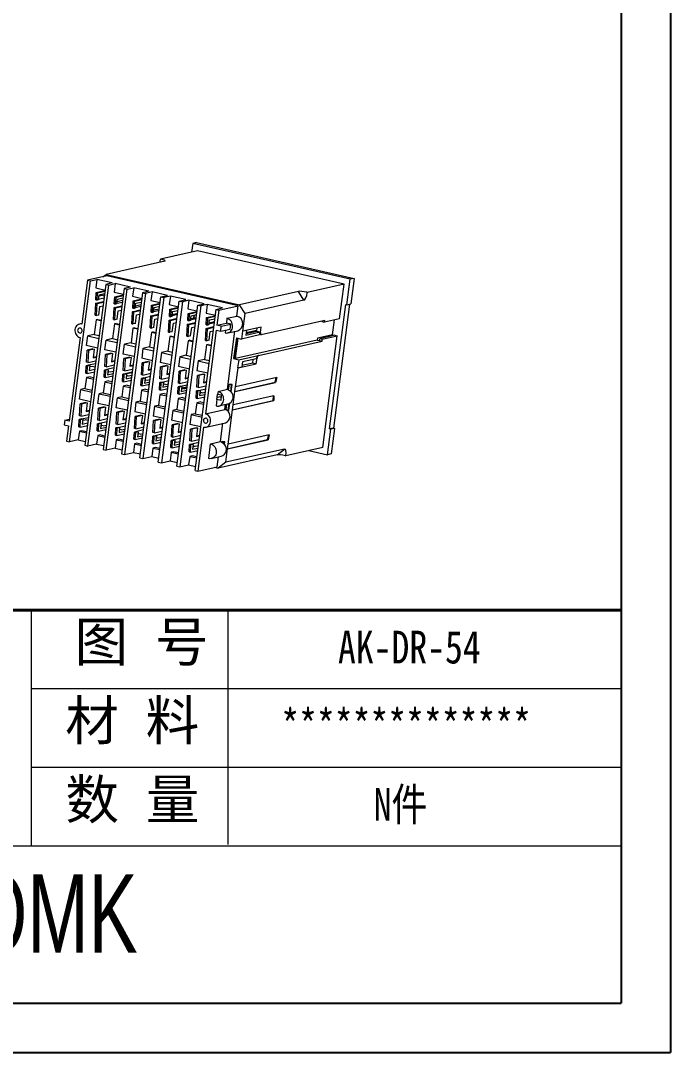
# Model space of a CAD drawing. Header units: inches. Extents: x 963 to 2094, y 1089 to 1501.
# Drawn here: x 1963.9 to 2093.6, y 1088.5 to 1294.6 of the extents above; entities that cross this region are included whole.
import ezdxf

# ---------------------------------------------------------------- set-up
doc = ezdxf.new("R2010")
doc.units = ezdxf.units.IN
doc.layers.add('文字', color=81, linetype='Continuous')
doc.layers.add('粗实线', color=7, linetype='Continuous', lineweight=30)
doc.layers.add('细实线', color=3, linetype='Continuous', lineweight=9)
doc.styles.get("Standard").update_dxf_attribs({"font": 'txt', "bigfont": 'gbcbig.shx'})
doc.styles.add('宋体', font='', dxfattribs={"width": 0.8, "height": 3.5})
doc.styles.add('长仿宋', font='', dxfattribs={"width": 0.7, "height": 4})
doc.styles.get('宋体').set_extended_font_data('SimSun')
doc.styles.get('长仿宋').set_extended_font_data('SimSun')

msp = doc.modelspace()

# ---------------------------------------------------------------- linework, layer by layer
for p, q in [((2093.562, 1500.59), (2093.562, 1088.511)), ((2083.75, 1490.779), (2083.75, 1098.323)), ((1525.845, 1098.323), (2083.75, 1098.323)), ((1510.765, 1088.511), (2093.562, 1088.511))]:
    msp.add_line(p, q)
at = {"color": 7, "linetype": 'Continuous', "lineweight": 15}
for p, q in [((1999.159, 1248.606), (1991.816, 1246.944)), ((1998.225, 1250.073), (1998, 1248.344)), ((1998.976, 1250.243), (1998.225, 1250.073)), ((2029.685, 1242.917), (1998.225, 1250.073)), ((1998.976, 1250.243), (2030.436, 1243.087)), ((2028.434, 1241.948), (1999.159, 1248.606)), ((1992.657, 1246.539), (1980.927, 1243.883)), ((1991.816, 1246.944), (1991.805, 1246.86)), ((1991.805, 1246.86), (1991.891, 1246.927)), ((1991.891, 1246.927), (1991.816, 1246.944)), ((1973.616, 1210.433), (1977.811, 1242.584)), ((1977.243, 1242.714), (1976.099, 1233.945)), ((1981.114, 1243.59), (1977.243, 1242.714)), ((1977.243, 1242.714), (1977.811, 1242.584)), ((1977.811, 1242.584), (1979.101, 1242.877)), ((1979.101, 1242.877), (1978.879, 1241.172)), ((1982.16, 1242.181), (1979.101, 1242.877)), ((1980.315, 1243.409), (1980.927, 1243.883)), ((1980.927, 1243.883), (2007.581, 1237.821)), ((2007.33, 1237.627), (1981.114, 1243.59)), ((2029.018, 1237.803), (2029.685, 1242.917)), ((2030.436, 1243.087), (2029.685, 1242.917)), ((2030.436, 1243.087), (2029.769, 1237.972)), ((1980.869, 1241.889), (1976.675, 1209.738)), ((1977.286, 1209.599), (1981.481, 1241.75)), ((1978.879, 1241.172), (1980.721, 1240.753)), ((1978.986, 1240.25), (1980.706, 1240.64)), ((1979.248, 1240.191), (1980.69, 1240.517)), ((1984.54, 1241.054), (1980.345, 1208.903)), ((1982.16, 1242.181), (1980.869, 1241.889)), ((1980.869, 1241.889), (1981.481, 1241.75)), ((1980.957, 1208.764), (1985.151, 1240.915)), ((1981.481, 1241.75), (1982.771, 1242.042)), ((1982.771, 1242.042), (1982.549, 1240.337)), ((1985.83, 1241.346), (1982.771, 1242.042)), ((1985.83, 1241.346), (1984.54, 1241.054)), ((1984.54, 1241.054), (1985.151, 1240.915)), ((1985.151, 1240.915), (1986.442, 1241.207)), ((1986.442, 1241.207), (1986.219, 1239.502)), ((1989.5, 1240.511), (1986.442, 1241.207)), ((1989.5, 1240.511), (1988.21, 1240.219)), ((1990.112, 1240.372), (1988.822, 1240.08)), ((1990.112, 1240.372), (1989.89, 1238.667)), ((1993.171, 1239.677), (1990.112, 1240.372)), ((2019.311, 1240.477), (2007.581, 1237.821)), ((2020.431, 1238.718), (2019.311, 1240.477)), ((2028.434, 1241.948), (2021.091, 1240.285)), ((2027.529, 1235.006), (2028.434, 1241.948)), ((1978.867, 1238.096), (1980.42, 1238.448)), ((1978.907, 1238.814), (1978.986, 1240.25)), ((1978.907, 1238.814), (1979.169, 1238.755)), ((1978.986, 1240.25), (1979.248, 1240.191)), ((1979.129, 1238.036), (1980.404, 1238.325)), ((1979.169, 1238.755), (1979.248, 1240.191)), ((1979.416, 1238.811), (1979.169, 1238.755)), ((1979.416, 1238.811), (1979.543, 1239.785)), ((1979.432, 1238.933), (1980.516, 1239.179)), ((1979.516, 1239.577), (1980.6, 1239.822)), ((1979.543, 1239.785), (1980.627, 1240.03)), ((1980.437, 1239.587), (1980.573, 1239.618)), ((1980.437, 1239.587), (1980.565, 1239.558)), ((1982.549, 1240.337), (1984.391, 1239.918)), ((1982.577, 1237.979), (1982.656, 1239.416)), ((1982.656, 1239.416), (1984.377, 1239.805)), ((1982.656, 1239.416), (1982.919, 1239.356)), ((1982.839, 1237.92), (1982.919, 1239.356)), ((1982.919, 1239.356), (1984.361, 1239.683)), ((1983.086, 1237.976), (1983.213, 1238.95)), ((1983.102, 1238.098), (1984.186, 1238.344)), ((1984.223, 1238.63), (1983.139, 1238.384)), ((1983.213, 1238.95), (1984.297, 1239.195)), ((1988.21, 1240.219), (1984.015, 1208.068)), ((1988.822, 1240.08), (1984.627, 1207.929)), ((1986.219, 1239.502), (1988.062, 1239.083)), ((1986.247, 1237.145), (1986.327, 1238.581)), ((1986.327, 1238.581), (1988.047, 1238.97)), ((1986.327, 1238.581), (1986.589, 1238.521)), ((1986.509, 1237.085), (1986.589, 1238.521)), ((1986.589, 1238.521), (1988.031, 1238.848)), ((1986.883, 1238.115), (1987.968, 1238.361)), ((1987.686, 1207.233), (1991.88, 1239.385)), ((1988.21, 1240.219), (1988.822, 1240.08)), ((1992.492, 1239.245), (1988.297, 1207.094)), ((1989.89, 1238.667), (1991.732, 1238.248)), ((1991.356, 1206.399), (1995.551, 1238.55)), ((1991.88, 1239.385), (1993.171, 1239.677)), ((1991.88, 1239.385), (1992.492, 1239.245)), ((1996.162, 1238.411), (1991.968, 1206.26)), ((1993.782, 1239.538), (1992.492, 1239.245)), ((1993.782, 1239.538), (1993.56, 1237.833)), ((1996.841, 1238.842), (1993.782, 1239.538)), ((1995.551, 1238.55), (1996.841, 1238.842)), ((1995.551, 1238.55), (1996.162, 1238.411)), ((1997.453, 1238.703), (1996.162, 1238.411)), ((1997.453, 1238.703), (1997.23, 1236.998)), ((2000.511, 1238.007), (1997.453, 1238.703)), ((2020.431, 1238.718), (2008.701, 1236.062)), ((2021.016, 1240.302), (2021.091, 1240.285)), ((2021.016, 1240.302), (2021.08, 1240.202)), ((2021.091, 1240.285), (2021.08, 1240.202)), ((1978.734, 1235.702), (1978.867, 1238.096)), ((1979.129, 1238.036), (1978.867, 1238.096)), ((1978.996, 1235.643), (1979.129, 1238.036)), ((1979.466, 1235.749), (1979.688, 1237.454)), ((1979.688, 1237.454), (1980.309, 1237.595)), ((1982.405, 1234.868), (1982.537, 1237.261)), ((1982.537, 1237.261), (1984.091, 1237.613)), ((1982.799, 1237.202), (1982.537, 1237.261)), ((1982.577, 1237.979), (1982.839, 1237.92)), ((1982.667, 1234.808), (1982.799, 1237.202)), ((1982.799, 1237.202), (1984.075, 1237.491)), ((1983.086, 1237.976), (1982.839, 1237.92)), ((1983.136, 1234.914), (1983.358, 1236.619)), ((1983.358, 1236.619), (1983.979, 1236.76)), ((1986.075, 1234.033), (1986.207, 1236.427)), ((1986.207, 1236.427), (1987.761, 1236.778)), ((1986.47, 1236.367), (1986.207, 1236.427)), ((1986.247, 1237.145), (1986.509, 1237.085)), ((1986.337, 1233.973), (1986.47, 1236.367)), ((1986.47, 1236.367), (1987.745, 1236.656)), ((1986.756, 1237.141), (1986.509, 1237.085)), ((1986.756, 1237.141), (1986.883, 1238.115)), ((1986.772, 1237.264), (1987.856, 1237.509)), ((1987.894, 1237.795), (1986.81, 1237.55)), ((1989.918, 1236.31), (1989.997, 1237.746)), ((1989.918, 1236.31), (1990.18, 1236.25)), ((1989.997, 1237.746), (1991.717, 1238.136)), ((1989.997, 1237.746), (1990.259, 1237.687)), ((1990.18, 1236.25), (1990.259, 1237.687)), ((1990.427, 1236.306), (1990.18, 1236.25)), ((1990.259, 1237.687), (1991.701, 1238.013)), ((1990.427, 1236.306), (1990.554, 1237.28)), ((1991.527, 1236.674), (1990.443, 1236.429)), ((1991.564, 1236.96), (1990.48, 1236.715)), ((1990.554, 1237.28), (1991.638, 1237.526)), ((1993.56, 1237.833), (1995.402, 1237.414)), ((1993.588, 1235.475), (1993.667, 1236.911)), ((1993.667, 1236.911), (1995.388, 1237.301)), ((1993.667, 1236.911), (1993.93, 1236.852)), ((1993.85, 1235.416), (1993.93, 1236.852)), ((1993.93, 1236.852), (1995.372, 1237.178)), ((1994.097, 1235.471), (1994.224, 1236.446)), ((1994.224, 1236.446), (1995.308, 1236.691)), ((1995.026, 1205.564), (1999.221, 1237.715)), ((1999.833, 1237.576), (1995.638, 1205.425)), ((1997.23, 1236.998), (1999.073, 1236.579)), ((1997.338, 1236.077), (1999.058, 1236.466)), ((1997.6, 1236.017), (1999.042, 1236.344)), ((1998.697, 1204.729), (2002.891, 1236.88)), ((1999.221, 1237.715), (2000.511, 1238.007)), ((1999.221, 1237.715), (1999.833, 1237.576)), ((2001.123, 1237.868), (1999.833, 1237.576)), ((2001.123, 1237.868), (2000.901, 1236.163)), ((2004.182, 1237.172), (2001.123, 1237.868)), ((2002.891, 1236.88), (2004.182, 1237.172)), ((2002.891, 1236.88), (2003.459, 1236.751)), ((2003.459, 1236.751), (2003.062, 1233.706)), ((2003.459, 1236.751), (2007.33, 1237.627)), ((2007.06, 1235.557), (2007.33, 1237.627)), ((2008.701, 1236.062), (2007.581, 1237.821)), ((2025.558, 1213.008), (2028.8, 1237.852)), ((2029.537, 1237.92), (2026.309, 1213.178)), ((2028.8, 1237.852), (2029.018, 1237.803)), ((2029.018, 1237.803), (2029.769, 1237.972)), ((1978.959, 1234.808), (1978.578, 1231.885)), ((1978.734, 1235.702), (1978.996, 1235.643)), ((1979.311, 1234.887), (1978.959, 1234.808)), ((1979.917, 1234.59), (1978.959, 1234.808)), ((1979.466, 1235.749), (1978.996, 1235.643)), ((1979.311, 1234.887), (1979.937, 1234.745)), ((1982.405, 1234.868), (1982.667, 1234.808)), ((1983.136, 1234.914), (1982.667, 1234.808)), ((1986.806, 1234.079), (1987.029, 1235.784)), ((1987.029, 1235.784), (1987.65, 1235.925)), ((1989.745, 1233.198), (1989.878, 1235.592)), ((1989.878, 1235.592), (1991.431, 1235.944)), ((1990.14, 1235.532), (1989.878, 1235.592)), ((1990.007, 1233.138), (1990.14, 1235.532)), ((1990.14, 1235.532), (1991.415, 1235.821)), ((1990.477, 1233.245), (1990.699, 1234.95)), ((1990.699, 1234.95), (1991.32, 1235.09)), ((1993.416, 1232.363), (1993.548, 1234.757)), ((1993.548, 1234.757), (1995.102, 1235.109)), ((1993.81, 1234.697), (1993.548, 1234.757)), ((1993.588, 1235.475), (1993.85, 1235.416)), ((1993.678, 1232.304), (1993.81, 1234.697)), ((1993.81, 1234.697), (1995.086, 1234.986)), ((1994.097, 1235.471), (1993.85, 1235.416)), ((1995.197, 1235.839), (1994.113, 1235.594)), ((1994.15, 1235.88), (1995.234, 1236.126)), ((1994.369, 1234.115), (1994.99, 1234.255)), ((1997.218, 1233.922), (1998.772, 1234.274)), ((1997.258, 1234.64), (1997.338, 1236.077)), ((1997.258, 1234.64), (1997.52, 1234.581)), ((1997.338, 1236.077), (1997.6, 1236.017)), ((1997.52, 1234.581), (1997.6, 1236.017)), ((1997.767, 1234.637), (1997.52, 1234.581)), ((1997.767, 1234.637), (1997.894, 1235.611)), ((1998.867, 1235.005), (1997.783, 1234.759)), ((1997.821, 1235.045), (1998.905, 1235.291)), ((1997.894, 1235.611), (1998.979, 1235.856)), ((1998.497, 1235.747), (1998.423, 1235.182)), ((1998.426, 1235.182), (1998.5, 1235.748)), ((2000.901, 1236.163), (2002.743, 1235.744)), ((2000.929, 1233.806), (2001.008, 1235.242)), ((2001.008, 1235.242), (2002.728, 1235.631)), ((2001.008, 1235.242), (2001.27, 1235.182)), ((2001.191, 1233.746), (2001.27, 1235.182)), ((2001.27, 1235.182), (2002.712, 1235.509)), ((2001.438, 1233.802), (2001.565, 1234.776)), ((2001.491, 1234.211), (2002.575, 1234.456)), ((2001.565, 1234.776), (2002.649, 1235.022)), ((2005.066, 1235.106), (2004.939, 1234.131)), ((2005.066, 1235.106), (2007.06, 1235.557)), ((2008.24, 1232.53), (2008.701, 1236.062)), ((2024.573, 1234.692), (2011.904, 1231.823)), ((2024.023, 1234.441), (2024.04, 1234.571)), ((2024.023, 1234.441), (2024.526, 1234.326)), ((2027.529, 1235.006), (2024.526, 1234.326)), ((2024.526, 1234.326), (2024.573, 1234.692)), ((2026.144, 1231.81), (2026.532, 1234.781)), ((1976.113, 1234.058), (1975.62, 1233.947)), ((1982.629, 1233.973), (1982.248, 1231.05)), ((1982.981, 1234.053), (1982.629, 1233.973)), ((1983.587, 1233.755), (1982.629, 1233.973)), ((1982.981, 1234.053), (1983.608, 1233.91)), ((1986.3, 1233.138), (1985.918, 1230.215)), ((1986.075, 1234.033), (1986.337, 1233.973)), ((1986.652, 1233.218), (1986.3, 1233.138)), ((1987.258, 1232.92), (1986.3, 1233.138)), ((1986.806, 1234.079), (1986.337, 1233.973)), ((1986.652, 1233.218), (1987.278, 1233.075)), ((1989.97, 1232.303), (1989.589, 1229.381)), ((1989.745, 1233.198), (1990.007, 1233.138)), ((1990.322, 1232.383), (1989.97, 1232.303)), ((1990.928, 1232.086), (1989.97, 1232.303)), ((1990.477, 1233.245), (1990.007, 1233.138)), ((1990.322, 1232.383), (1990.948, 1232.241)), ((1993.416, 1232.363), (1993.678, 1232.304)), ((1994.147, 1232.41), (1993.678, 1232.304)), ((1994.147, 1232.41), (1994.369, 1234.115)), ((1997.086, 1231.529), (1997.218, 1233.922)), ((1997.481, 1233.863), (1997.218, 1233.922)), ((1997.348, 1231.469), (1997.481, 1233.863)), ((1997.481, 1233.863), (1998.756, 1234.151)), ((1997.817, 1231.575), (1998.04, 1233.28)), ((1998.04, 1233.28), (1998.661, 1233.421)), ((2000.756, 1230.694), (2000.889, 1233.087)), ((2002.935, 1232.732), (2000.758, 1216.048)), ((2000.889, 1233.087), (2002.442, 1233.439)), ((2001.151, 1233.028), (2000.889, 1233.087)), ((2000.929, 1233.806), (2001.191, 1233.746)), ((2001.018, 1230.634), (2001.151, 1233.028)), ((2001.151, 1233.028), (2002.426, 1233.317)), ((2001.438, 1233.802), (2001.191, 1233.746)), ((2002.538, 1234.17), (2001.454, 1233.925)), ((2001.488, 1230.74), (2001.71, 1232.445)), ((2001.71, 1232.445), (2002.331, 1232.586)), ((2002.935, 1232.732), (2003.809, 1232.533)), ((2003.062, 1233.706), (2004.939, 1234.131)), ((2003.936, 1233.508), (2003.062, 1233.706)), ((2003.809, 1232.533), (2003.936, 1233.508)), ((2003.809, 1232.533), (2005.686, 1232.958)), ((2003.936, 1233.508), (2005.813, 1233.933)), ((2004.759, 1232.748), (2004.685, 1232.183)), ((2005.813, 1233.933), (2004.939, 1234.131)), ((2005.154, 1220.943), (2006.663, 1232.511)), ((2005.207, 1232.181), (2007.201, 1232.633)), ((2005.686, 1232.958), (2005.813, 1233.933)), ((2008.153, 1232.55), (2007.946, 1230.967)), ((2008.153, 1232.55), (2008.24, 1232.53)), ((2011.876, 1233.353), (2008.24, 1232.53)), ((2008.968, 1232.695), (2008.847, 1231.762)), ((2008.847, 1231.762), (2011.662, 1232.399)), ((2008.885, 1232.058), (2011.028, 1232.543)), ((2008.909, 1232.243), (2011.052, 1232.728)), ((2011.028, 1232.543), (2011.111, 1233.18)), ((2011.028, 1232.543), (2011.662, 1232.399)), ((2011.646, 1232.277), (2011.662, 1232.399)), ((2011.646, 1232.277), (2011.733, 1232.257)), ((2011.733, 1232.257), (2011.876, 1233.353)), ((1975.749, 1231.266), (1973.572, 1214.582)), ((1977.033, 1229.644), (1977.287, 1231.593)), ((1978.578, 1231.885), (1977.287, 1231.593)), ((1977.287, 1231.593), (1979.462, 1231.098)), ((1978.578, 1231.885), (1979.536, 1231.667)), ((1980.703, 1228.809), (1980.958, 1230.758)), ((1982.248, 1231.05), (1980.958, 1230.758)), ((1980.958, 1230.758), (1983.132, 1230.264)), ((1982.248, 1231.05), (1983.206, 1230.832)), ((1985.918, 1230.215), (1984.628, 1229.923)), ((1985.918, 1230.215), (1986.876, 1229.998)), ((1993.64, 1231.469), (1993.259, 1228.546)), ((1993.992, 1231.548), (1993.64, 1231.469)), ((1994.598, 1231.251), (1993.64, 1231.469)), ((1993.992, 1231.548), (1994.619, 1231.406)), ((1997.311, 1230.634), (1996.929, 1227.711)), ((1997.086, 1231.529), (1997.348, 1231.469)), ((1997.663, 1230.714), (1997.311, 1230.634)), ((1998.269, 1230.416), (1997.311, 1230.634)), ((1997.817, 1231.575), (1997.348, 1231.469)), ((1997.663, 1230.714), (1998.289, 1230.571)), ((2000.756, 1230.694), (2001.018, 1230.634)), ((2001.488, 1230.74), (2001.018, 1230.634)), ((2006.941, 1231.195), (2006.401, 1227.055)), ((2007.162, 1231.145), (2006.635, 1227.108)), ((2006.788, 1227.073), (2007.315, 1231.11)), ((2023.094, 1230.765), (2006.788, 1227.073)), ((2006.941, 1231.195), (2007.946, 1230.967)), ((2011.792, 1231.838), (2007.946, 1230.967)), ((2011.364, 1227.683), (2024.033, 1230.551)), ((2011.77, 1231.843), (2011.857, 1231.823)), ((2023.141, 1231.13), (2023.094, 1230.765)), ((2023.094, 1230.765), (2023.531, 1230.665)), ((2026.144, 1231.81), (2023.141, 1231.13)), ((2023.531, 1230.665), (2023.578, 1231.031)), ((2023.531, 1230.665), (2024.033, 1230.551)), ((2026.581, 1231.711), (2023.578, 1231.031)), ((2024.081, 1230.916), (2023.578, 1231.031)), ((2024.033, 1230.551), (2024.081, 1230.916)), ((2024.081, 1230.916), (2027.084, 1231.596)), ((2024.176, 1209.31), (2027.084, 1231.596)), ((2026.144, 1231.81), (2026.581, 1231.711)), ((2026.581, 1231.711), (2027.084, 1231.596)), ((1977.008, 1226.329), (1977.141, 1228.723)), ((1979.207, 1229.15), (1977.033, 1229.644)), ((1978.314, 1228.989), (1977.141, 1228.723)), ((1977.403, 1228.663), (1977.141, 1228.723)), ((1977.403, 1228.663), (1977.27, 1226.27)), ((1978.576, 1228.929), (1977.403, 1228.663)), ((1978.314, 1228.989), (1978.576, 1228.929)), ((1978.576, 1228.929), (1978.353, 1227.224)), ((1982.878, 1228.315), (1980.703, 1228.809)), ((1981.984, 1228.154), (1980.811, 1227.888)), ((1982.246, 1228.094), (1981.073, 1227.829)), ((1981.984, 1228.154), (1982.246, 1228.094)), ((1982.246, 1228.094), (1982.024, 1226.389)), ((1984.374, 1227.975), (1984.628, 1229.923)), ((1984.628, 1229.923), (1986.802, 1229.429)), ((1988.298, 1229.088), (1988.044, 1227.14)), ((1989.589, 1229.381), (1988.298, 1229.088)), ((1988.298, 1229.088), (1990.473, 1228.594)), ((1989.589, 1229.381), (1990.547, 1229.163)), ((1991.969, 1228.254), (1991.714, 1226.305)), ((1993.259, 1228.546), (1991.969, 1228.254)), ((1991.969, 1228.254), (1994.143, 1227.759)), ((1993.259, 1228.546), (1994.217, 1228.328)), ((2000.981, 1229.799), (2000.6, 1226.876)), ((2001.333, 1229.879), (2000.981, 1229.799)), ((2001.939, 1229.581), (2000.981, 1229.799)), ((2001.333, 1229.879), (2001.959, 1229.736)), ((1977.27, 1226.27), (1977.008, 1226.329)), ((1977.27, 1226.27), (1978.879, 1226.634)), ((1978.8, 1226.026), (1977.438, 1225.717)), ((1978.353, 1227.224), (1978.974, 1227.365)), ((1978.369, 1227.347), (1978.99, 1227.487)), ((1980.678, 1225.495), (1980.811, 1227.888)), ((1981.073, 1227.829), (1980.811, 1227.888)), ((1981.073, 1227.829), (1980.941, 1225.435)), ((1982.024, 1226.389), (1982.645, 1226.53)), ((1982.04, 1226.512), (1982.661, 1226.653)), ((1984.349, 1224.66), (1984.481, 1227.054)), ((1986.548, 1227.48), (1984.374, 1227.975)), ((1985.654, 1227.319), (1984.481, 1227.054)), ((1984.743, 1226.994), (1984.481, 1227.054)), ((1984.743, 1226.994), (1984.611, 1224.6)), ((1985.917, 1227.26), (1984.743, 1226.994)), ((1985.654, 1227.319), (1985.917, 1227.26)), ((1985.917, 1227.26), (1985.694, 1225.555)), ((1988.019, 1223.825), (1988.152, 1226.219)), ((1990.218, 1226.645), (1988.044, 1227.14)), ((1989.325, 1226.484), (1988.152, 1226.219)), ((1988.414, 1226.159), (1988.152, 1226.219)), ((1988.281, 1223.765), (1988.414, 1226.159)), ((1989.587, 1226.425), (1988.414, 1226.159)), ((1989.325, 1226.484), (1989.587, 1226.425)), ((1989.587, 1226.425), (1989.364, 1224.72)), ((1993.889, 1225.811), (1991.714, 1226.305)), ((1995.639, 1227.419), (1995.385, 1225.47)), ((1996.929, 1227.711), (1995.639, 1227.419)), ((1995.639, 1227.419), (1997.813, 1226.924)), ((1996.929, 1227.711), (1997.887, 1227.493)), ((1999.309, 1226.584), (1999.055, 1224.636)), ((2000.6, 1226.876), (1999.309, 1226.584)), ((1999.309, 1226.584), (2001.484, 1226.09)), ((2000.6, 1226.876), (2001.558, 1226.658)), ((2006.401, 1227.055), (2006.635, 1227.108)), ((2006.401, 1227.055), (2007.406, 1226.826)), ((2006.788, 1227.073), (2006.635, 1227.108)), ((2007.406, 1226.826), (2007.199, 1225.243)), ((2007.287, 1225.223), (2010.923, 1226.046)), ((2007.406, 1226.826), (2011.277, 1227.703)), ((2008.148, 1226.403), (2008.02, 1225.429)), ((2008.059, 1225.725), (2010.202, 1226.21)), ((2010.963, 1227.041), (2008.148, 1226.403)), ((2010.202, 1226.21), (2010.291, 1226.888)), ((2010.202, 1226.21), (2010.923, 1226.046)), ((2010.923, 1226.046), (2011.066, 1227.142)), ((2010.963, 1227.041), (2010.979, 1227.162)), ((2011.066, 1227.142), (2010.979, 1227.162)), ((2011.277, 1227.703), (2011.364, 1227.683)), ((1976.889, 1224.175), (1976.968, 1225.611)), ((1976.889, 1224.175), (1977.151, 1224.115)), ((1977.438, 1225.717), (1976.968, 1225.611)), ((1976.968, 1225.611), (1977.23, 1225.552)), ((1977.151, 1224.115), (1977.23, 1225.552)), ((1977.151, 1224.115), (1978.593, 1224.442)), ((1977.7, 1225.658), (1977.23, 1225.552)), ((1977.438, 1225.717), (1977.7, 1225.658)), ((1977.7, 1225.658), (1977.573, 1224.684)), ((1977.573, 1224.684), (1978.657, 1224.929)), ((1977.673, 1225.45), (1978.157, 1225.559)), ((1978.157, 1225.559), (1978.722, 1225.431)), ((1980.559, 1223.34), (1980.639, 1224.776)), ((1981.108, 1224.883), (1980.639, 1224.776)), ((1980.639, 1224.776), (1980.901, 1224.717)), ((1980.941, 1225.435), (1980.678, 1225.495)), ((1980.821, 1223.281), (1980.901, 1224.717)), ((1981.37, 1224.823), (1980.901, 1224.717)), ((1980.941, 1225.435), (1982.549, 1225.799)), ((1982.47, 1225.191), (1981.108, 1224.883)), ((1981.108, 1224.883), (1981.37, 1224.823)), ((1981.37, 1224.823), (1981.243, 1223.849)), ((1981.243, 1223.849), (1982.327, 1224.094)), ((1981.312, 1224.38), (1981.508, 1224.424)), ((1981.771, 1224.365), (1981.508, 1224.424)), ((1982.38, 1224.503), (1981.771, 1224.365)), ((1984.229, 1222.505), (1984.309, 1223.942)), ((1984.778, 1224.048), (1984.309, 1223.942)), ((1984.309, 1223.942), (1984.571, 1223.882)), ((1984.611, 1224.6), (1984.349, 1224.66)), ((1984.492, 1222.446), (1984.571, 1223.882)), ((1985.04, 1223.988), (1984.571, 1223.882)), ((1984.611, 1224.6), (1986.22, 1224.964)), ((1986.14, 1224.356), (1984.778, 1224.048)), ((1984.778, 1224.048), (1985.04, 1223.988)), ((1985.04, 1223.988), (1984.913, 1223.014)), ((1986.124, 1224.229), (1985.04, 1223.984)), ((1985.694, 1225.555), (1986.315, 1225.695)), ((1985.71, 1225.677), (1986.331, 1225.818)), ((1988.281, 1223.765), (1989.89, 1224.13)), ((1989.364, 1224.72), (1989.985, 1224.86)), ((1989.38, 1224.842), (1990.001, 1224.983)), ((1991.689, 1222.99), (1991.822, 1225.384)), ((1992.995, 1225.65), (1991.822, 1225.384)), ((1992.084, 1225.324), (1991.822, 1225.384)), ((1992.084, 1225.324), (1991.952, 1222.931)), ((1993.257, 1225.59), (1992.084, 1225.324)), ((1992.995, 1225.65), (1993.257, 1225.59)), ((1993.257, 1225.59), (1993.035, 1223.885)), ((1993.035, 1223.885), (1993.656, 1224.026)), ((1993.051, 1224.008), (1993.672, 1224.148)), ((1995.36, 1222.155), (1995.492, 1224.549)), ((1997.559, 1224.976), (1995.385, 1225.47)), ((1996.665, 1224.815), (1995.492, 1224.549)), ((1995.754, 1224.49), (1995.492, 1224.549)), ((1995.754, 1224.49), (1995.622, 1222.096)), ((1996.928, 1224.755), (1995.754, 1224.49)), ((1996.665, 1224.815), (1996.928, 1224.755)), ((1996.928, 1224.755), (1996.705, 1223.05)), ((2001.229, 1224.141), (1999.055, 1224.636)), ((2000.336, 1223.98), (1999.163, 1223.714)), ((2000.598, 1223.92), (1999.425, 1223.655)), ((2000.336, 1223.98), (2000.598, 1223.92)), ((2000.598, 1223.92), (2000.375, 1222.215)), ((2006.794, 1221.448), (2007.287, 1225.223)), ((2007.199, 1225.243), (2008.02, 1225.429)), ((2007.199, 1225.243), (2007.287, 1225.223)), ((1976.996, 1223.254), (1976.71, 1221.062)), ((1977.817, 1223.44), (1976.996, 1223.254)), ((1976.996, 1223.254), (1978.397, 1222.935)), ((1977.817, 1223.44), (1978.444, 1223.297)), ((1980.667, 1222.419), (1980.381, 1220.227)), ((1980.559, 1223.34), (1980.821, 1223.281)), ((1981.488, 1222.605), (1980.667, 1222.419)), ((1980.667, 1222.419), (1982.067, 1222.101)), ((1980.821, 1223.281), (1982.263, 1223.607)), ((1981.488, 1222.605), (1982.114, 1222.463)), ((1984.229, 1222.505), (1984.492, 1222.446)), ((1984.492, 1222.446), (1985.934, 1222.772)), ((1984.913, 1223.014), (1985.997, 1223.259)), ((1984.983, 1223.545), (1985.179, 1223.59)), ((1985.441, 1223.53), (1985.179, 1223.59)), ((1986.051, 1223.668), (1985.441, 1223.53)), ((1987.9, 1221.671), (1987.979, 1223.107)), ((1988.449, 1223.213), (1987.979, 1223.107)), ((1987.979, 1223.107), (1988.241, 1223.047)), ((1988.281, 1223.765), (1988.019, 1223.825)), ((1988.162, 1221.611), (1988.241, 1223.047)), ((1988.162, 1221.611), (1989.604, 1221.938)), ((1988.711, 1223.154), (1988.241, 1223.047)), ((1988.449, 1223.213), (1989.811, 1223.522)), ((1988.449, 1223.213), (1988.711, 1223.154)), ((1988.711, 1223.154), (1988.584, 1222.179)), ((1988.584, 1222.179), (1989.668, 1222.425)), ((1988.653, 1222.711), (1988.849, 1222.755)), ((1989.111, 1222.695), (1988.849, 1222.755)), ((1989.721, 1222.833), (1989.111, 1222.695)), ((1991.57, 1220.836), (1991.65, 1222.272)), ((1992.119, 1222.378), (1991.65, 1222.272)), ((1991.65, 1222.272), (1991.912, 1222.213)), ((1991.952, 1222.931), (1991.689, 1222.99)), ((1991.832, 1220.776), (1991.912, 1222.213)), ((1992.381, 1222.319), (1991.912, 1222.213)), ((1991.952, 1222.931), (1993.56, 1223.295)), ((1992.119, 1222.378), (1993.481, 1222.687)), ((1992.119, 1222.378), (1992.381, 1222.319)), ((1992.381, 1222.319), (1992.254, 1221.344)), ((1992.323, 1221.876), (1992.519, 1221.92)), ((1992.781, 1221.861), (1992.519, 1221.92)), ((1992.781, 1221.861), (1993.391, 1221.999)), ((1995.622, 1222.096), (1995.36, 1222.155)), ((1995.622, 1222.096), (1997.231, 1222.46)), ((1995.789, 1221.544), (1997.151, 1221.852)), ((1996.705, 1223.05), (1997.326, 1223.191)), ((1996.721, 1223.173), (1997.342, 1223.313)), ((1999.03, 1221.321), (1999.163, 1223.714)), ((1999.425, 1223.655), (1999.163, 1223.714)), ((1999.425, 1223.655), (1999.292, 1221.261)), ((2000.375, 1222.215), (2000.996, 1222.356)), ((2000.391, 1222.338), (2001.012, 1222.479)), ((2005.4, 1220.772), (2005.551, 1221.928)), ((2005.551, 1221.928), (2005.668, 1221.955)), ((2005.551, 1221.928), (2005.988, 1221.829)), ((2006.105, 1221.855), (2005.668, 1221.955)), ((2005.804, 1220.422), (2005.988, 1221.829)), ((2005.921, 1220.448), (2006.105, 1221.855)), ((2005.988, 1221.829), (2006.105, 1221.855)), ((2006.58, 1220.493), (2014.674, 1222.326)), ((2006.667, 1220.473), (2014.761, 1222.306)), ((2015.005, 1223.307), (2006.794, 1221.448)), ((2014.674, 1222.326), (2014.908, 1223.285)), ((2014.761, 1222.306), (2014.674, 1222.326)), ((2015.005, 1223.307), (2014.761, 1222.306)), ((1975.635, 1218.927), (1975.889, 1220.876)), ((1976.71, 1221.062), (1975.889, 1220.876)), ((1975.889, 1220.876), (1978.063, 1220.381)), ((1976.71, 1221.062), (1978.111, 1220.743)), ((1979.305, 1218.092), (1979.559, 1220.041)), ((1980.381, 1220.227), (1979.559, 1220.041)), ((1979.559, 1220.041), (1981.734, 1219.547)), ((1980.381, 1220.227), (1981.781, 1219.908)), ((1984.337, 1221.584), (1984.051, 1219.392)), ((1985.158, 1221.77), (1984.337, 1221.584)), ((1984.337, 1221.584), (1985.737, 1221.266)), ((1985.158, 1221.77), (1985.784, 1221.628)), ((1988.007, 1220.75), (1987.721, 1218.557)), ((1987.9, 1221.671), (1988.162, 1221.611)), ((1988.828, 1220.935), (1988.007, 1220.75)), ((1988.007, 1220.75), (1989.408, 1220.431)), ((1988.828, 1220.935), (1989.455, 1220.793)), ((1991.678, 1219.915), (1991.392, 1217.723)), ((1991.57, 1220.836), (1991.832, 1220.776)), ((1992.499, 1220.101), (1991.678, 1219.915)), ((1991.678, 1219.915), (1993.078, 1219.596)), ((1991.832, 1220.776), (1993.274, 1221.103)), ((1992.254, 1221.344), (1993.338, 1221.59)), ((1992.499, 1220.101), (1993.125, 1219.958)), ((1995.24, 1220.001), (1995.32, 1221.437)), ((1995.24, 1220.001), (1995.503, 1219.941)), ((1995.789, 1221.544), (1995.32, 1221.437)), ((1995.32, 1221.437), (1995.582, 1221.378)), ((1995.503, 1219.941), (1995.582, 1221.378)), ((1995.503, 1219.941), (1996.945, 1220.268)), ((1996.051, 1221.484), (1995.582, 1221.378)), ((1995.789, 1221.544), (1996.051, 1221.484)), ((1996.051, 1221.484), (1995.924, 1220.51)), ((1995.924, 1220.51), (1997.008, 1220.755)), ((1995.994, 1221.041), (1996.19, 1221.085)), ((1996, 1221.09), (1997.084, 1221.335)), ((1996.013, 1221.192), (1997.097, 1221.438)), ((1996.452, 1221.026), (1996.19, 1221.085)), ((1996.452, 1221.026), (1997.062, 1221.164)), ((1998.911, 1219.166), (1998.99, 1220.603)), ((1999.46, 1220.709), (1998.99, 1220.603)), ((1998.99, 1220.603), (1999.252, 1220.543)), ((1999.292, 1221.261), (1999.03, 1221.321)), ((1999.173, 1219.107), (1999.252, 1220.543)), ((1999.722, 1220.649), (1999.252, 1220.543)), ((1999.292, 1221.261), (2000.901, 1221.625)), ((1999.46, 1220.709), (2000.822, 1221.017)), ((1999.46, 1220.709), (1999.722, 1220.649)), ((1999.722, 1220.649), (1999.595, 1219.675)), ((1999.595, 1219.675), (2000.679, 1219.92)), ((1999.664, 1220.206), (1999.86, 1220.251)), ((2000.122, 1220.191), (1999.86, 1220.251)), ((2000.122, 1220.191), (2000.732, 1220.329)), ((2003.086, 1219.884), (2002.959, 1218.91)), ((2003.197, 1219.909), (2003.086, 1219.884)), ((2003.277, 1220.518), (2003.197, 1219.909)), ((2004.006, 1219.725), (2003.197, 1219.909)), ((2003.277, 1220.518), (2005.154, 1220.943)), ((2005.804, 1220.422), (2005.921, 1220.448)), ((2006.317, 1217.794), (2006.667, 1220.473)), ((2006.707, 1221.468), (2006.58, 1220.493)), ((2006.58, 1220.493), (2006.667, 1220.473)), ((2006.707, 1221.468), (2006.794, 1221.448)), ((1975.61, 1215.612), (1975.742, 1218.006)), ((1977.809, 1218.433), (1975.635, 1218.927)), ((1976.915, 1218.272), (1975.742, 1218.006)), ((1976.005, 1217.946), (1975.742, 1218.006)), ((1976.005, 1217.946), (1975.872, 1215.553)), ((1977.178, 1218.212), (1976.005, 1217.946)), ((1976.915, 1218.272), (1977.178, 1218.212)), ((1977.178, 1218.212), (1976.955, 1216.507)), ((1981.479, 1217.598), (1979.305, 1218.092)), ((1982.976, 1217.258), (1983.23, 1219.206)), ((1984.051, 1219.392), (1983.23, 1219.206)), ((1983.23, 1219.206), (1985.404, 1218.712)), ((1984.051, 1219.392), (1985.451, 1219.074)), ((1986.9, 1218.371), (1986.646, 1216.423)), ((1987.721, 1218.557), (1986.9, 1218.371)), ((1986.9, 1218.371), (1989.074, 1217.877)), ((1987.721, 1218.557), (1989.122, 1218.239)), ((1991.392, 1217.723), (1990.57, 1217.537)), ((1991.392, 1217.723), (1992.792, 1217.404)), ((1995.348, 1219.08), (1995.062, 1216.888)), ((1996.169, 1219.266), (1995.348, 1219.08)), ((1995.348, 1219.08), (1996.748, 1218.761)), ((1996.169, 1219.266), (1996.795, 1219.123)), ((1999.018, 1218.245), (1998.732, 1216.053)), ((1998.911, 1219.166), (1999.173, 1219.107)), ((1999.839, 1218.431), (1999.018, 1218.245)), ((1999.018, 1218.245), (2000.419, 1217.927)), ((1999.173, 1219.107), (2000.615, 1219.433)), ((1999.839, 1218.431), (2000.466, 1218.289)), ((2003.07, 1218.935), (2002.895, 1217.595)), ((2002.959, 1218.91), (2003.07, 1218.935)), ((2003.01, 1219.298), (2003.53, 1219.416)), ((2003.07, 1218.935), (2003.879, 1218.751)), ((2003.417, 1217.594), (2005.177, 1217.992)), ((2003.792, 1219.356), (2003.53, 1219.416)), ((2003.792, 1219.356), (2003.963, 1219.395)), ((2003.879, 1218.751), (2004.006, 1219.725)), ((2004.629, 1216.924), (2004.756, 1217.897)), ((2004.883, 1216.813), (2005.033, 1217.96)), ((2005.32, 1216.714), (2005.504, 1218.121)), ((2005.438, 1216.74), (2005.621, 1218.147)), ((2005.621, 1218.147), (2005.504, 1218.121)), ((2006.103, 1216.84), (2014.314, 1218.699)), ((2006.23, 1217.814), (2006.103, 1216.84)), ((2006.19, 1216.82), (2014.402, 1218.679)), ((2006.23, 1217.814), (2006.317, 1217.794)), ((2014.411, 1219.627), (2006.317, 1217.794)), ((2014.314, 1218.699), (2014.324, 1219.607)), ((2014.314, 1218.699), (2014.402, 1218.679)), ((2014.411, 1219.627), (2014.402, 1218.679)), ((1975.872, 1215.553), (1977.481, 1215.917)), ((1976.955, 1216.507), (1977.576, 1216.648)), ((1976.971, 1216.63), (1977.592, 1216.77)), ((1979.28, 1214.778), (1979.413, 1217.171)), ((1980.586, 1217.437), (1979.413, 1217.171)), ((1979.675, 1217.112), (1979.413, 1217.171)), ((1979.675, 1217.112), (1979.542, 1214.718)), ((1980.848, 1217.377), (1979.675, 1217.112)), ((1980.586, 1217.437), (1980.848, 1217.377)), ((1980.848, 1217.377), (1980.626, 1215.672)), ((1980.626, 1215.672), (1981.247, 1215.813)), ((1980.642, 1215.795), (1981.263, 1215.936)), ((1982.951, 1213.943), (1983.083, 1216.337)), ((1985.15, 1216.763), (1982.976, 1217.258)), ((1984.256, 1216.602), (1983.083, 1216.337)), ((1983.345, 1216.277), (1983.083, 1216.337)), ((1983.345, 1216.277), (1983.213, 1213.883)), ((1984.518, 1216.543), (1983.345, 1216.277)), ((1984.256, 1216.602), (1984.518, 1216.543)), ((1984.518, 1216.543), (1984.296, 1214.838)), ((1988.82, 1215.928), (1986.646, 1216.423)), ((1987.926, 1215.767), (1986.753, 1215.502)), ((1988.189, 1215.708), (1987.016, 1215.442)), ((1987.926, 1215.767), (1988.189, 1215.708)), ((1988.189, 1215.708), (1987.966, 1214.003)), ((1990.57, 1217.537), (1990.316, 1215.588)), ((1990.57, 1217.537), (1992.745, 1217.042)), ((1994.241, 1216.702), (1993.987, 1214.753)), ((1995.062, 1216.888), (1994.241, 1216.702)), ((1994.241, 1216.702), (1996.415, 1216.207)), ((1995.062, 1216.888), (1996.462, 1216.569)), ((1997.911, 1215.867), (1997.657, 1213.919)), ((1998.732, 1216.053), (1997.911, 1215.867)), ((1997.911, 1215.867), (2000.085, 1215.373)), ((1998.732, 1216.053), (2000.133, 1215.735)), ((2000.758, 1216.048), (2004.629, 1216.924)), ((2004.883, 1216.813), (2005.32, 1216.714)), ((2005.301, 1210), (2006.19, 1216.82)), ((2005.438, 1216.74), (2005.32, 1216.714)), ((2006.103, 1216.84), (2006.19, 1216.82)), ((1972.698, 1214.78), (1972.571, 1213.806)), ((1972.571, 1213.806), (1973.445, 1213.607)), ((1972.698, 1214.78), (1973.626, 1214.99)), ((1973.572, 1214.582), (1972.698, 1214.78)), ((1973.445, 1213.607), (1973.048, 1210.563)), ((1975.491, 1213.458), (1975.57, 1214.894)), ((1976.039, 1215), (1975.57, 1214.894)), ((1975.57, 1214.894), (1975.832, 1214.835)), ((1975.872, 1215.553), (1975.61, 1215.612)), ((1975.753, 1213.398), (1975.832, 1214.835)), ((1975.753, 1213.398), (1977.195, 1213.725)), ((1976.301, 1214.941), (1975.832, 1214.835)), ((1976.039, 1215), (1977.402, 1215.309)), ((1976.039, 1215), (1976.301, 1214.941)), ((1976.301, 1214.941), (1976.174, 1213.967)), ((1976.174, 1213.967), (1977.258, 1214.212)), ((1976.274, 1214.733), (1976.758, 1214.842)), ((1977.324, 1214.714), (1976.758, 1214.842)), ((1979.161, 1212.623), (1979.24, 1214.059)), ((1979.71, 1214.166), (1979.24, 1214.059)), ((1979.24, 1214.059), (1979.503, 1214)), ((1979.542, 1214.718), (1979.28, 1214.778)), ((1979.423, 1212.564), (1979.503, 1214)), ((1979.972, 1214.106), (1979.503, 1214)), ((1979.542, 1214.718), (1981.151, 1215.082)), ((1979.71, 1214.166), (1981.072, 1214.474)), ((1979.71, 1214.166), (1979.972, 1214.106)), ((1979.972, 1214.106), (1979.845, 1213.132)), ((1979.914, 1213.663), (1980.11, 1213.707)), ((1980.372, 1213.648), (1980.11, 1213.707)), ((1980.372, 1213.648), (1980.982, 1213.786)), ((1983.213, 1213.883), (1982.951, 1213.943)), ((1983.213, 1213.883), (1984.822, 1214.247)), ((1983.38, 1213.331), (1984.742, 1213.639)), ((1984.296, 1214.838), (1984.917, 1214.978)), ((1984.312, 1214.96), (1984.933, 1215.101)), ((1986.621, 1213.108), (1986.753, 1215.502)), ((1987.016, 1215.442), (1986.753, 1215.502)), ((1986.883, 1213.048), (1987.016, 1215.442)), ((1987.966, 1214.003), (1988.587, 1214.143)), ((1987.982, 1214.125), (1988.603, 1214.266)), ((1990.291, 1212.273), (1990.424, 1214.667)), ((1992.49, 1215.094), (1990.316, 1215.588)), ((1991.597, 1214.933), (1990.424, 1214.667)), ((1990.686, 1214.607), (1990.424, 1214.667)), ((1990.686, 1214.607), (1990.553, 1212.214)), ((1991.859, 1214.873), (1990.686, 1214.607)), ((1991.597, 1214.933), (1991.859, 1214.873)), ((1991.859, 1214.873), (1991.637, 1213.168)), ((1993.962, 1211.438), (1994.094, 1213.832)), ((1996.161, 1214.259), (1993.987, 1214.753)), ((1995.267, 1214.098), (1994.094, 1213.832)), ((1994.356, 1213.773), (1994.094, 1213.832)), ((1994.356, 1213.773), (1994.224, 1211.379)), ((1995.529, 1214.038), (1994.356, 1213.773)), ((1995.267, 1214.098), (1995.529, 1214.038)), ((1995.529, 1214.038), (1995.307, 1212.333)), ((1999.831, 1213.424), (1997.657, 1213.919)), ((2000.887, 1213.367), (2004.758, 1214.243)), ((2003.787, 1210.47), (2004.265, 1214.132)), ((1975.598, 1212.537), (1975.376, 1210.832)), ((1975.491, 1213.458), (1975.753, 1213.398)), ((1976.067, 1212.643), (1975.598, 1212.537)), ((1975.598, 1212.537), (1976.998, 1212.218)), ((1977.025, 1212.425), (1976.067, 1212.643)), ((1979.268, 1211.702), (1979.046, 1209.997)), ((1979.161, 1212.623), (1979.423, 1212.564)), ((1979.738, 1211.808), (1979.268, 1211.702)), ((1979.268, 1211.702), (1980.669, 1211.384)), ((1979.423, 1212.564), (1980.865, 1212.89)), ((1980.696, 1211.59), (1979.738, 1211.808)), ((1979.845, 1213.132), (1980.929, 1213.377)), ((1982.831, 1211.788), (1982.911, 1213.225)), ((1982.831, 1211.788), (1983.093, 1211.729)), ((1983.38, 1213.331), (1982.911, 1213.225)), ((1982.911, 1213.225), (1983.173, 1213.165)), ((1983.093, 1211.729), (1983.173, 1213.165)), ((1983.093, 1211.729), (1984.536, 1212.055)), ((1983.642, 1213.271), (1983.173, 1213.165)), ((1983.38, 1213.331), (1983.642, 1213.271)), ((1983.642, 1213.271), (1983.515, 1212.297)), ((1983.515, 1212.297), (1984.599, 1212.542)), ((1983.584, 1212.828), (1983.78, 1212.873)), ((1984.043, 1212.813), (1983.78, 1212.873)), ((1984.043, 1212.813), (1984.652, 1212.951)), ((1986.502, 1210.954), (1986.581, 1212.39)), ((1987.05, 1212.496), (1986.581, 1212.39)), ((1986.581, 1212.39), (1986.843, 1212.33)), ((1986.883, 1213.048), (1986.621, 1213.108)), ((1986.764, 1210.894), (1986.843, 1212.33)), ((1987.312, 1212.437), (1986.843, 1212.33)), ((1986.883, 1213.048), (1988.492, 1213.413)), ((1988.413, 1212.805), (1987.05, 1212.496)), ((1987.05, 1212.496), (1987.312, 1212.437)), ((1987.312, 1212.437), (1987.185, 1211.462)), ((1987.185, 1211.462), (1988.269, 1211.708)), ((1987.255, 1211.994), (1987.451, 1212.038)), ((1987.713, 1211.978), (1987.451, 1212.038)), ((1987.713, 1211.978), (1988.323, 1212.116)), ((1990.172, 1210.119), (1990.251, 1211.555)), ((1990.721, 1211.661), (1990.251, 1211.555)), ((1990.251, 1211.555), (1990.514, 1211.495)), ((1990.553, 1212.214), (1990.291, 1212.273)), ((1990.983, 1211.602), (1990.514, 1211.495)), ((1990.553, 1212.214), (1992.162, 1212.578)), ((1992.083, 1211.97), (1990.721, 1211.661)), ((1990.721, 1211.661), (1990.983, 1211.602)), ((1990.983, 1211.602), (1990.856, 1210.627)), ((1991.637, 1213.168), (1992.258, 1213.309)), ((1991.653, 1213.291), (1992.274, 1213.431)), ((1994.224, 1211.379), (1995.833, 1211.743)), ((1995.307, 1212.333), (1995.928, 1212.474)), ((1995.323, 1212.456), (1995.944, 1212.596)), ((1997.632, 1210.604), (1997.764, 1212.997)), ((1998.937, 1213.263), (1997.764, 1212.997)), ((1998.027, 1212.938), (1997.764, 1212.997)), ((1998.027, 1212.938), (1997.894, 1210.544)), ((1999.2, 1213.203), (1998.027, 1212.938)), ((1998.937, 1213.263), (1999.2, 1213.203)), ((1999.2, 1213.203), (1998.977, 1211.498)), ((1998.977, 1211.498), (1999.598, 1211.639)), ((1998.993, 1211.621), (1999.614, 1211.762)), ((2000.409, 1213.368), (1999.265, 1204.6)), ((2013.512, 1211.859), (2005.301, 1210)), ((2013.18, 1210.878), (2013.414, 1211.837)), ((2013.512, 1211.859), (2013.267, 1210.858)), ((2025.109, 1207.844), (2025.777, 1212.959)), ((2026.309, 1213.178), (2025.558, 1213.008)), ((2025.558, 1213.008), (2025.777, 1212.959)), ((2026.528, 1213.128), (2025.777, 1212.959)), ((2026.528, 1213.128), (2025.86, 1208.014)), ((2026.309, 1213.178), (2026.528, 1213.128)), ((1973.048, 1210.563), (1973.616, 1210.433)), ((1975.376, 1210.832), (1973.616, 1210.433)), ((1975.376, 1210.832), (1976.776, 1210.513)), ((1976.675, 1209.738), (1977.286, 1209.599)), ((1979.046, 1209.997), (1977.286, 1209.599)), ((1979.046, 1209.997), (1980.446, 1209.679)), ((1982.939, 1210.867), (1982.716, 1209.162)), ((1983.408, 1210.973), (1982.939, 1210.867)), ((1982.939, 1210.867), (1984.339, 1210.549)), ((1984.366, 1210.756), (1983.408, 1210.973)), ((1986.609, 1210.032), (1986.387, 1208.328)), ((1986.502, 1210.954), (1986.764, 1210.894)), ((1987.078, 1210.139), (1986.609, 1210.032)), ((1986.609, 1210.032), (1988.009, 1209.714)), ((1986.764, 1210.894), (1988.206, 1211.221)), ((1988.036, 1209.921), (1987.078, 1210.139)), ((1990.172, 1210.119), (1990.434, 1210.059)), ((1990.434, 1210.059), (1990.514, 1211.495)), ((1990.434, 1210.059), (1991.876, 1210.386)), ((1990.856, 1210.627), (1991.94, 1210.873)), ((1990.925, 1211.159), (1991.121, 1211.203)), ((1991.383, 1211.144), (1991.121, 1211.203)), ((1991.993, 1211.282), (1991.383, 1211.144)), ((1993.842, 1209.284), (1993.922, 1210.72)), ((1994.391, 1210.827), (1993.922, 1210.72)), ((1993.922, 1210.72), (1994.184, 1210.661)), ((1994.224, 1211.379), (1993.962, 1211.438)), ((1994.104, 1209.224), (1994.184, 1210.661)), ((1994.104, 1209.224), (1995.547, 1209.551)), ((1994.653, 1210.767), (1994.184, 1210.661)), ((1995.753, 1211.135), (1994.391, 1210.827)), ((1994.391, 1210.827), (1994.653, 1210.767)), ((1994.653, 1210.767), (1994.526, 1209.793)), ((1994.526, 1209.793), (1995.61, 1210.038)), ((1994.595, 1210.324), (1994.791, 1210.368)), ((1995.054, 1210.309), (1994.791, 1210.368)), ((1995.663, 1210.447), (1995.054, 1210.309)), ((1997.513, 1208.449), (1997.592, 1209.886)), ((1998.061, 1209.992), (1997.592, 1209.886)), ((1997.592, 1209.886), (1997.854, 1209.826)), ((1997.894, 1210.544), (1997.632, 1210.604)), ((1997.775, 1208.39), (1997.854, 1209.826)), ((1998.323, 1209.932), (1997.854, 1209.826)), ((1997.894, 1210.544), (1999.503, 1210.908)), ((1999.423, 1210.3), (1998.061, 1209.992)), ((1998.061, 1209.992), (1998.323, 1209.932)), ((1998.323, 1209.932), (1998.196, 1208.958)), ((1998.266, 1209.489), (1998.462, 1209.534)), ((1998.724, 1209.474), (1998.462, 1209.534)), ((1999.334, 1209.612), (1998.724, 1209.474)), ((2001.412, 1207.095), (2001.793, 1210.018)), ((2001.793, 1210.018), (2003.787, 1210.47)), ((2004.033, 1210.299), (2004.057, 1210.48)), ((2004.057, 1210.48), (2004.174, 1210.507)), ((2004.057, 1210.48), (2004.494, 1210.381)), ((2004.611, 1210.408), (2004.174, 1210.507)), ((2004.438, 1209.948), (2004.494, 1210.381)), ((2004.555, 1209.975), (2004.438, 1209.948)), ((2004.494, 1210.381), (2004.611, 1210.408)), ((2004.555, 1209.975), (2004.611, 1210.408)), ((2005.086, 1209.046), (2013.18, 1210.878)), ((2005.213, 1210.02), (2005.086, 1209.046)), ((2005.173, 1209.026), (2013.267, 1210.858)), ((2005.213, 1210.02), (2005.301, 1210)), ((2013.267, 1210.858), (2013.18, 1210.878)), ((1980.345, 1208.903), (1980.957, 1208.764)), ((1982.716, 1209.162), (1980.957, 1208.764)), ((1982.716, 1209.162), (1984.117, 1208.844)), ((1984.015, 1208.068), (1984.627, 1207.929)), ((1984.627, 1207.929), (1986.387, 1208.328)), ((1986.387, 1208.328), (1987.787, 1208.009)), ((1988.297, 1207.094), (1990.057, 1207.493)), ((1990.279, 1209.198), (1990.057, 1207.493)), ((1990.057, 1207.493), (1991.457, 1207.174)), ((1990.749, 1209.304), (1990.279, 1209.198)), ((1990.279, 1209.198), (1991.68, 1208.879)), ((1991.707, 1209.086), (1990.749, 1209.304)), ((1993.95, 1208.363), (1993.727, 1206.658)), ((1993.842, 1209.284), (1994.104, 1209.224)), ((1994.419, 1208.469), (1993.95, 1208.363)), ((1993.95, 1208.363), (1995.35, 1208.044)), ((1995.377, 1208.251), (1994.419, 1208.469)), ((1997.62, 1207.528), (1997.398, 1205.823)), ((1997.513, 1208.449), (1997.775, 1208.39)), ((1998.089, 1207.634), (1997.62, 1207.528)), ((1997.62, 1207.528), (1999.02, 1207.21)), ((1997.775, 1208.39), (1999.217, 1208.716)), ((1999.047, 1207.417), (1998.089, 1207.634)), ((1998.196, 1208.958), (1999.28, 1209.203)), ((2001.934, 1207.094), (2003.928, 1207.545)), ((2003.136, 1205.476), (2003.39, 1207.423)), ((2015.053, 1207.839), (2003.322, 1205.183)), ((2004.824, 1206.346), (2005.173, 1209.026)), ((2016.554, 1209.002), (2004.824, 1206.346)), ((2005.086, 1209.046), (2005.173, 1209.026)), ((2015.053, 1207.839), (2016.554, 1209.002)), ((2016.844, 1207.731), (2016.758, 1207.664)), ((2016.758, 1207.664), (2016.833, 1207.647)), ((2024.176, 1209.31), (2016.833, 1207.647)), ((2016.833, 1207.647), (2016.844, 1207.731)), ((2021.413, 1208.684), (2025.109, 1207.844)), ((2025.86, 1208.014), (2025.109, 1207.844)), ((1987.686, 1207.233), (1988.297, 1207.094)), ((1991.356, 1206.399), (1991.968, 1206.26)), ((1991.968, 1206.26), (1993.727, 1206.658)), ((1993.727, 1206.658), (1995.128, 1206.339)), ((1995.026, 1205.564), (1995.638, 1205.425)), ((1995.638, 1205.425), (1997.398, 1205.823)), ((1997.398, 1205.823), (1998.798, 1205.505)), ((1999.265, 1204.6), (2003.136, 1205.476)), ((2002.583, 1205.351), (2003.322, 1205.183)), ((2004.824, 1206.346), (2003.322, 1205.183)), ((1998.697, 1204.729), (1999.265, 1204.6))]:
    msp.add_line(p, q, dxfattribs=at)
at = {"color": 7, "linetype": 'Continuous', "lineweight": 15, "flags": 128}
for points in [[(2004.685, 1232.183), (2004.929, 1232.153), (2005.171, 1232.174), (2005.403, 1232.245), (2005.618, 1232.363), (2005.807, 1232.526), (2005.964, 1232.726), (2006.084, 1232.958), (2006.163, 1233.213), (2006.198, 1233.482), (2006.188, 1233.757), (2006.134, 1234.029), (2006.036, 1234.287), (2005.899, 1234.523), (2005.728, 1234.73), (2005.527, 1234.899), (2005.304, 1235.026), (2005.066, 1235.106)], [(1976.099, 1233.945), (1975.861, 1233.973), (1975.626, 1233.948), (1975.402, 1233.871), (1975.198, 1233.746), (1975.022, 1233.577), (1974.881, 1233.371), (1974.78, 1233.135), (1974.722, 1232.879), (1974.711, 1232.612), (1974.747, 1232.345), (1974.828, 1232.089), (1974.951, 1231.852), (1975.111, 1231.644), (1975.303, 1231.473), (1975.518, 1231.345), (1975.749, 1231.266)], [(1976.142, 1232.556), (1976.139, 1232.719), (1976.089, 1232.876), (1975.998, 1233.009), (1975.874, 1233.103), (1975.733, 1233.149), (1975.588, 1233.141), (1975.456, 1233.081), (1975.351, 1232.975), (1975.285, 1232.833), (1975.264, 1232.673), (1975.291, 1232.511), (1975.363, 1232.364), (1975.472, 1232.249), (1975.606, 1232.178), (1975.751, 1232.159), (1975.891, 1232.193), (1976.011, 1232.278), (1976.098, 1232.403), (1976.142, 1232.556)], [(2011.77, 1231.843), (2011.732, 1231.86), (2011.697, 1231.896), (2011.67, 1231.948), (2011.65, 1232.016), (2011.64, 1232.095), (2011.638, 1232.183), (2011.646, 1232.277)], [(2011.733, 1232.257), (2011.726, 1232.163), (2011.727, 1232.075), (2011.738, 1231.996), (2011.757, 1231.928), (2011.785, 1231.876), (2011.82, 1231.84), (2011.86, 1231.822), (2011.904, 1231.823)], [(2002.895, 1217.595), (2003.14, 1217.565), (2003.382, 1217.586), (2003.614, 1217.657), (2003.828, 1217.776), (2004.017, 1217.938), (2004.174, 1218.138), (2004.295, 1218.37), (2004.374, 1218.625), (2004.409, 1218.895), (2004.399, 1219.17), (2004.344, 1219.441), (2004.247, 1219.699), (2004.11, 1219.936), (2003.938, 1220.142), (2003.737, 1220.312), (2003.514, 1220.438), (2003.277, 1220.518)], [(2000.409, 1213.368), (2000.646, 1213.341), (2000.882, 1213.366), (2001.106, 1213.442), (2001.31, 1213.568), (2001.485, 1213.737), (2001.627, 1213.943), (2001.728, 1214.179), (2001.785, 1214.435), (2001.796, 1214.701), (2001.76, 1214.968), (2001.68, 1215.225), (2001.557, 1215.462), (2001.396, 1215.67), (2001.205, 1215.841), (2000.989, 1215.969), (2000.758, 1216.048)], [(2004.886, 1216.833), (2004.86, 1216.845), (2004.629, 1216.924)], [(2000.365, 1214.758), (2000.368, 1214.594), (2000.418, 1214.438), (2000.51, 1214.305), (2000.633, 1214.211), (2000.775, 1214.165), (2000.919, 1214.172), (2001.051, 1214.233), (2001.156, 1214.339), (2001.222, 1214.48), (2001.243, 1214.641), (2001.216, 1214.803), (2001.145, 1214.949), (2001.036, 1215.065), (2000.901, 1215.136), (2000.756, 1215.155), (2000.616, 1215.121), (2000.496, 1215.036), (2000.409, 1214.911), (2000.365, 1214.758)], [(2001.793, 1210.018), (2002.031, 1209.938), (2002.254, 1209.812), (2002.454, 1209.642), (2002.626, 1209.436), (2002.763, 1209.199), (2002.861, 1208.941), (2002.915, 1208.67), (2002.925, 1208.395), (2002.89, 1208.125), (2002.811, 1207.87), (2002.691, 1207.638), (2002.533, 1207.438), (2002.345, 1207.276), (2002.13, 1207.157), (2001.898, 1207.086), (2001.656, 1207.065), (2001.412, 1207.095)]]:
    msp.add_lwpolyline(points, dxfattribs=at)
at = {"color": 7, "linetype": 'Continuous', "lineweight": 15}
for centre, radius, start, end in [((2006.679, 1234.073), 1.532, 289.90327, 75.60089), ((2011.625, 1227.158), 0.647, 122.61616, 179.59597), ((2011.713, 1227.138), 0.647, 122.61616, 179.59597), ((2004.869, 1219.7), 1.275, 64.87053, 77.1098), ((2004.655, 1219.504), 1.471, 38.5948, 59.55256), ((2004.734, 1219.433), 1.562, 304.60859, 40.52486), ((2004.919, 1219.127), 1.164, 282.79329, 300.16143), ((2004.278, 1215.564), 1.406, 289.97986, 61.28704), ((2003.503, 1209.227), 1.275, 64.87053, 77.1098), ((2003.456, 1208.963), 1.494, 288.39404, 42.65587), ((2003.288, 1209.031), 1.471, 38.5948, 59.55256)]:
    msp.add_arc(centre, radius, start, end, dxfattribs=at)
for centre, major_axis, ratio, start_param, end_param in [((1991.336, 1246.754), (0.24, 1.38), 0.3198566, 4.4505539, 4.8449697), ((1991.422, 1246.82), (1.322, -0.23), 0.1462683, 5.9457904, 7.5165867), ((2020.547, 1240.196), (1.322, -0.23), 0.1462683, 1.2334014, 2.8041977), ((2020.611, 1240.096), (0.24, 1.38), 0.3198566, 3.2741734, 4.8449697), ((2016.289, 1207.558), (1.322, -0.23), 0.1462683, 1.2334014, 2.8041977), ((2016.374, 1207.625), (0.24, 1.38), 0.3198566, 4.8449697, 6.415766)]:
    msp.add_ellipse(centre, major_axis=major_axis, ratio=ratio, start_param=start_param, end_param=end_param, dxfattribs=at)
at = {"layer": '粗实线', "color": 7, "lineweight": 40}
msp.add_line((2083.75, 1176.814), (1848.277, 1176.814), dxfattribs=at)
at = {"layer": '细实线', "color": 7}
for p, q in [((1966.014, 1176.814), (1966.014, 1129.719)), ((2005.259, 1176.814), (2005.259, 1130.05)), ((2083.75, 1161.116), (1966.014, 1161.116)), ((2083.75, 1145.417), (1966.014, 1145.417)), ((2083.75, 1129.719), (1730.54, 1129.719))]:
    msp.add_line(p, q, dxfattribs=at)

# ---------------------------------------------------------------- texts
at = {"layer": '文字', "color": 0, "char_height": 5.88684, "width": 68.05847, "attachment_point": 1, "style": '宋体'}
for s, insert in [('{\\H1.111x;AK-DR-54}', (2027.223, 1172.713)), ('{\\H1.111x;**************}', (2015.9, 1157.015)), ('{\\H1.111x;N件}', (2034.344, 1141.317))]:
    msp.add_mtext(s, dxfattribs=dict(at, insert=insert))
at = {"layer": '粗实线', "insert": (1934.999, 1124.098), "char_height": 15.69824, "width": 176.0402, "attachment_point": 1, "style": '长仿宋'}
msp.add_mtext('{\\fSTXinwei|b0|i0|c134|p2;SZOMK}', dxfattribs=at)
at = {"layer": '细实线', "color": 7, "char_height": 7.84912, "attachment_point": 1}
for s, insert, width in [('{\\fSimSun|b0|i0|c134|p54;图 号}', (1974.645, 1174.431), 39.24559), ('{\\fSimSun|b0|i0|c134|p54;材 料   }', (1972.784, 1158.733), 39.24559), ('{\\fSimSun|b0|i0|c134|p54;数 量}', (1972.822, 1142.957), 35.46331)]:
    msp.add_mtext(s, dxfattribs=dict(at, insert=insert, width=width))

doc.saveas('drawing.dxf')
